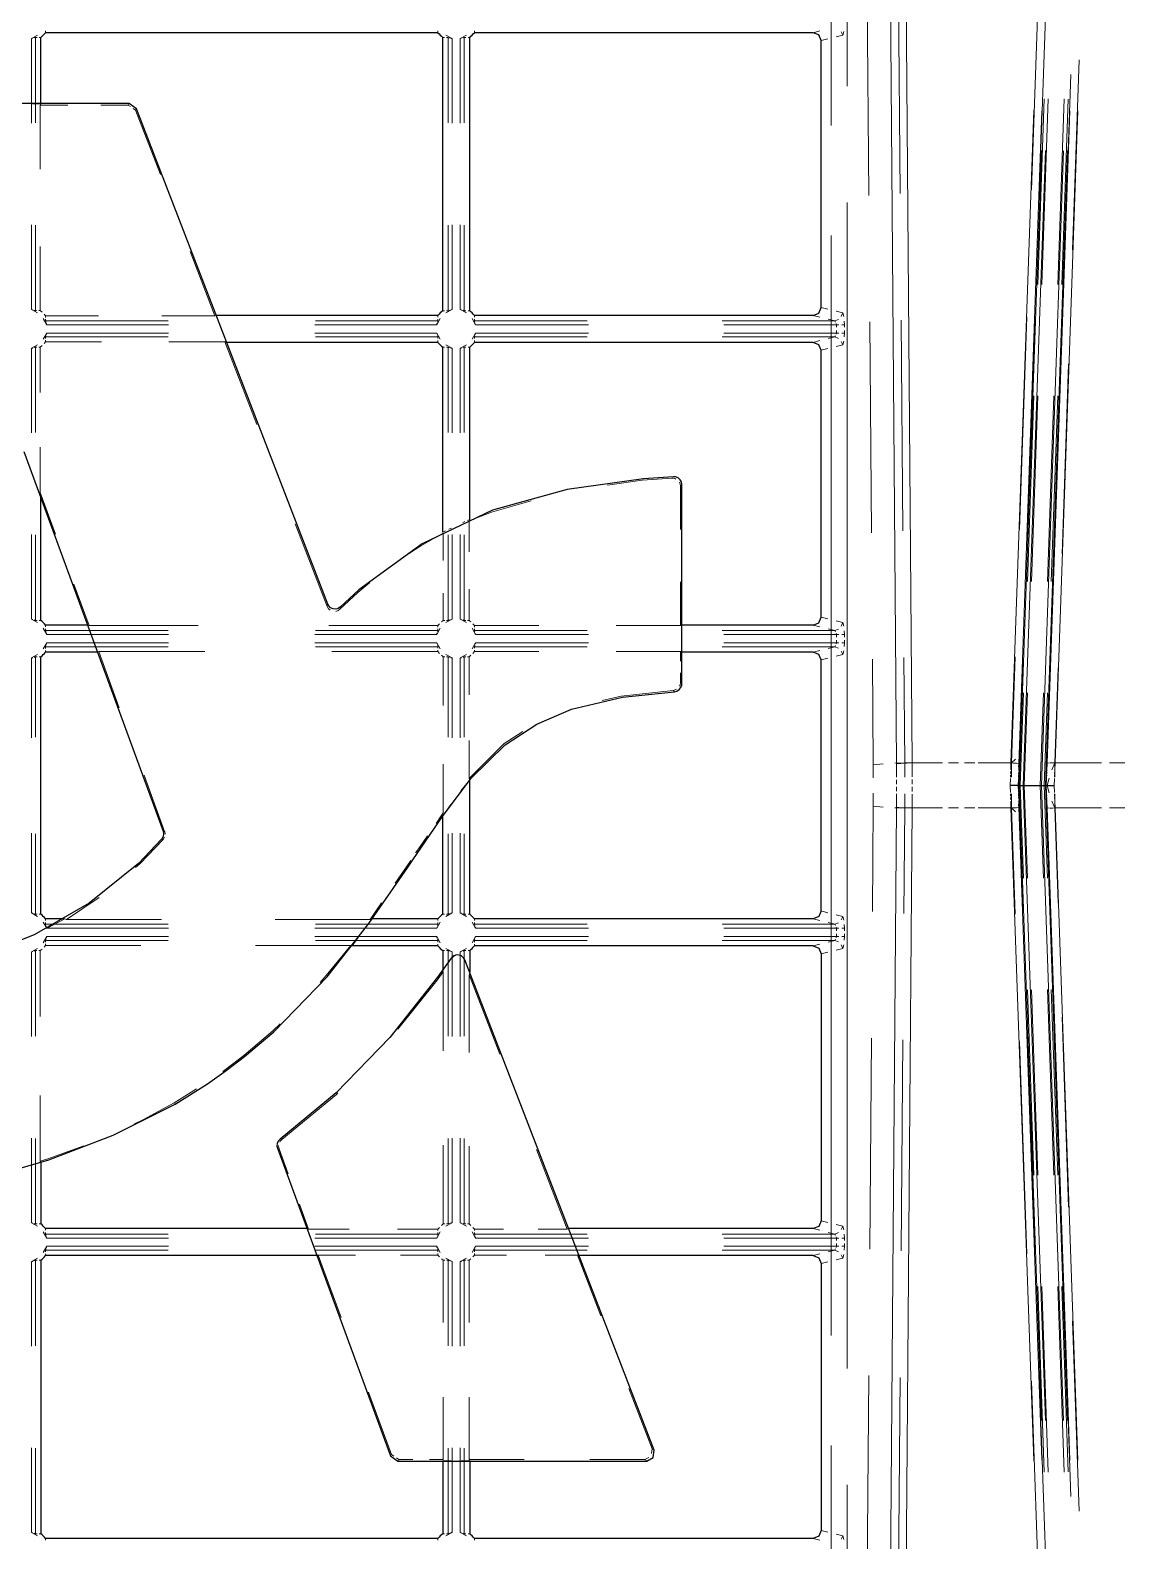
# Model space of a CAD drawing. Header units: millimetres. Extents: x 0 to 1989, y -338 to 950.
# Drawn here: x 849.9 to 987.7, y 416 to 606.2 of the extents above; entities that cross this region are included whole.
import ezdxf

# ---------------------------------------------------------------- set-up
doc = ezdxf.new("R2010")
doc.units = ezdxf.units.MM
doc.layers.add('DETAIL', color=8, linetype='Continuous')
doc.layers.add('FINE', color=9, linetype='Continuous')

msp = doc.modelspace()

# ---------------------------------------------------------------- linework, layer by layer
at = {"layer": 'DETAIL', "lineweight": 25}
for p, q in [((851.26, 596.95), (851.26, 605.29)), ((901.27, 605.88), (851.85, 605.88)), ((901.86, 570.87), (901.86, 605.29)), ((905.26, 570.87), (905.26, 605.29)), ((948.49, 605.88), (905.85, 605.88)), ((949.5, 571.28), (949.5, 604.89)), ((862.38, 596.95), (833.51, 596.95)), ((863.31, 596.31), (862.38, 596.95)), ((887.38, 533.93), (863.31, 596.31)), ((901.27, 570.28), (873.36, 570.28)), ((948.49, 570.28), (905.85, 570.28)), ((901.27, 566.88), (874.67, 566.88)), ((948.49, 566.88), (905.85, 566.88)), ((901.86, 542.98), (901.86, 566.29)), ((905.26, 544.59), (905.26, 566.29)), ((849.11, 553.14), (866.65, 505.34)), ((931.97, 523.88), (931.97, 548.97)), ((851.26, 531.87), (851.26, 547.3)), ((857.14, 531.28), (851.85, 531.28)), ((948.49, 531.28), (931.97, 531.28)), ((858.38, 527.88), (851.85, 527.88)), ((948.49, 527.88), (931.97, 527.88)), ((949.5, 495.28), (949.5, 526.89)), ((905.26, 494.87), (905.26, 511.69)), ((974.44, 511.08), (974.32, 511.08)), ((974.44, 511.08), (974.94, 511.08)), ((974.94, 511.08), (977.24, 511.08)), ((977.24, 511.08), (977.74, 511.08)), ((977.74, 511.08), (977.86, 511.08)), ((901.86, 494.87), (901.86, 507.27)), ((854.15, 494.28), (851.85, 494.28)), ((901.27, 494.28), (892.97, 494.28)), ((901.27, 490.88), (890.45, 490.88)), ((948.49, 490.88), (905.85, 490.88)), ((901.86, 490.29), (901.86, 487.79)), ((905.26, 490.29), (905.26, 487.58)), ((949.5, 489.89), (949.5, 456.28)), ((881.05, 465.4), (895.3, 426.67)), ((851.26, 463.64), (851.26, 455.87)), ((884.78, 455.28), (851.85, 455.28)), ((851.26, 451.29), (851.26, 416.87)), ((886.02, 451.88), (851.85, 451.88)), ((948.49, 451.88), (919.03, 451.88)), ((949.5, 450.89), (949.5, 417.28)), ((895.3, 426.67), (896.23, 426.02)), ((896.23, 426.02), (927.55, 426.02)), ((901.86, 426.02), (901.86, 416.87)), ((905.26, 426.02), (905.26, 416.87)), ((901.27, 416.28), (851.85, 416.28)), ((948.49, 416.28), (905.85, 416.28))]:
    msp.add_line(p, q, dxfattribs=at)
for points in [[(851.26, 605.29, 0.073581), (851.85, 605.88)], [(901.27, 605.88, 0.073246), (901.86, 605.29)], [(905.26, 605.29, 0.073581), (905.85, 605.88)], [(901.86, 570.87, 0.073627), (901.27, 570.28)], [(905.85, 570.28, 0.073742), (905.26, 570.87)], [(901.27, 566.88, 0.073316), (901.86, 566.29)], [(905.26, 566.29, 0.073316), (905.85, 566.88)], [(851.85, 531.28, 0.073316), (851.26, 531.87)], [(851.26, 494.87), (851.26, 527.29, 0.073316), (851.85, 527.88)], [(851.85, 494.28, 0.073385), (851.26, 494.87)], [(901.86, 494.87, 0.073361), (901.27, 494.28)], [(905.85, 494.28, 0.073696), (905.26, 494.87)], [(901.27, 490.88, 0.073385), (901.86, 490.29)], [(905.26, 490.29, 0.073673), (905.85, 490.88)], [(851.85, 455.28, 0.073316), (851.26, 455.87)], [(851.26, 451.29, 0.073558), (851.85, 451.88)], [(851.85, 416.28, 0.073316), (851.26, 416.87)], [(901.86, 416.87, 0.073393), (901.27, 416.28)], [(905.85, 416.28, 0.073627), (905.26, 416.87)]]:
    msp.add_lwpolyline(points, format="xyb", dxfattribs=at)
for points in [[(949.5, 604.89), (949.21, 605.59), (948.49, 605.88)], [(948.49, 570.28), (949.21, 570.57), (949.5, 571.28)], [(949.5, 532.28), (949.5, 565.89), (949.21, 566.59), (948.49, 566.88)], [(930.92, 549.97), (927.16, 549.71), (917.52, 548.36), (908.15, 545.77), (899.27, 541.51), (891.3, 535.7), (889, 533.57)], [(931.97, 548.97), (931.92, 549.3), (931.75, 549.59), (931.5, 549.82), (931.19, 549.94), (930.92, 549.97)], [(889, 533.57), (888.72, 533.38), (888.39, 533.3), (888.06, 533.32), (887.75, 533.46), (887.51, 533.69), (887.38, 533.93)], [(948.49, 531.28), (949.21, 531.57), (949.5, 532.28)], [(949.5, 526.89), (949.21, 527.59), (948.49, 527.88)], [(931.04, 522.89), (931.36, 522.97), (931.65, 523.15), (931.85, 523.41), (931.96, 523.73), (931.97, 523.88)], [(899.19, 503.32), (901.91, 507.3), (905.5, 512.05), (909.71, 516.22), (913.7, 518.82), (918.08, 520.68), (924.48, 522.19), (931.04, 522.89)], [(974.32, 511.08), (974.25, 511.08), (974.09, 511.08), (973.83, 511.08), (973.52, 511.08), (973.34, 511.08), (973.31, 511.08)], [(977.86, 511.08), (977.92, 511.08), (978.09, 511.08), (978.35, 511.08), (978.66, 511.08), (978.84, 511.08), (978.86, 511.08)], [(866.47, 504.33), (863.55, 501.27), (857.36, 496.25), (850.44, 492.28), (842.98, 489.34), (835.22, 487.24), (827.31, 485.81), (823.84, 485.35)], [(866.65, 505.34), (866.72, 505.01), (866.66, 504.68), (866.51, 504.38), (866.47, 504.33)], [(897.45, 500.73), (898.12, 501.74), (898.65, 502.53), (899.19, 503.32)], [(876.93, 476.94), (880.6, 480.06), (887.32, 487), (892.58, 493.7), (897.45, 500.73)], [(949.5, 495.28), (949.21, 494.57), (948.49, 494.28), (905.85, 494.28)], [(948.49, 490.88), (949.21, 490.59), (949.5, 489.89)], [(902.93, 489.32), (901.21, 486.93), (895.21, 479.37), (888.43, 472.37), (881.39, 466.55)], [(928.48, 427.37), (904.67, 489.11), (904.5, 489.4), (904.24, 489.62), (903.92, 489.73), (903.59, 489.74), (903.28, 489.64), (903.01, 489.43), (902.93, 489.32)], [(868.16, 470.97), (872.25, 473.52), (874.62, 475.18), (876.93, 476.94)], [(812.51, 457.3), (816.66, 457.54), (826.28, 458.42), (835.83, 459.83), (844.12, 461.6), (852.26, 463.94), (860.39, 467.05), (868.16, 470.97)], [(881.39, 466.55), (881.16, 466.31), (881.02, 466), (880.99, 465.67), (881.05, 465.4)], [(949.5, 456.28), (949.21, 455.57), (948.49, 455.28), (917.72, 455.28)], [(948.49, 451.88), (949.21, 451.59), (949.5, 450.89)], [(927.55, 426.02), (928.37, 426.45), (928.48, 427.37)], [(949.5, 417.28), (949.21, 416.57), (948.49, 416.28)]]:
    msp.add_lwpolyline(points, dxfattribs=at)
at = {"layer": 'FINE', "lineweight": 9}
for p, q in [((952.77, 599.16), (952.77, 623.62)), ((950.79, 617.26), (950.79, 594.17)), ((958.16, 617.99), (959, 513.8)), ((960.98, 513.92), (960.14, 618.1)), ((975.98, 586.08), (976.92, 612.81)), ((955.5, 585.39), (955.29, 611.94)), ((959.25, 612.17), (959.47, 585.61)), ((977.9, 612.18), (976.96, 585.34)), ((850.86, 605.56), (850.08, 605.14)), ((850.08, 605.14), (850.24, 605.17)), ((850.08, 594.48), (850.08, 605.14)), ((850.58, 605.29), (850.58, 594.53)), ((850.79, 605.29), (850.58, 605.29)), ((851.26, 605.29), (851.05, 605.29)), ((851.85, 605.88), (851.85, 606.1)), ((901.27, 606.1), (901.27, 605.88)), ((901.86, 605.29), (902.07, 605.29)), ((903.04, 605.14), (902.26, 605.56)), ((902.33, 605.29), (902.54, 605.29)), ((902.54, 594.53), (902.54, 605.29)), ((903.04, 605.14), (903.04, 594.48)), ((904.86, 605.56), (904.08, 605.14)), ((904.08, 605.14), (904.24, 605.17)), ((904.08, 594.48), (904.08, 605.14)), ((904.58, 605.29), (904.58, 594.53)), ((904.79, 605.29), (904.58, 605.29)), ((905.26, 605.29), (905.05, 605.29)), ((905.85, 605.88), (905.85, 606.1)), ((948.49, 605.88), (949.35, 606.1)), ((950.35, 605.1), (949.5, 604.89)), ((952.23, 605.57), (951.38, 605.35)), ((952.05, 606), (952.23, 605.57)), ((952.37, 606.02), (952.23, 605.57)), ((982.01, 602.48), (981.17, 578.54)), ((980.09, 576.41), (980.94, 600.61)), ((976.78, 574.18), (977.6, 597.55)), ((978.1, 597.56), (977.28, 574.19)), ((979.3, 574.17), (980.12, 597.53)), ((980.62, 597.52), (979.8, 574.16)), ((854.66, 596.77), (851.2, 596.77)), ((851.26, 596.93), (851.24, 596.88)), ((851.26, 596.94), (851.26, 596.95)), ((862.26, 596.77), (858.81, 596.77)), ((862.3, 596.83), (862.26, 596.77)), ((862.26, 596.77), (862.55, 596.57)), ((862.38, 596.95), (862.35, 596.89)), ((862.9, 596.34), (863.19, 596.14)), ((863.19, 596.14), (863.23, 596.19)), ((866.32, 588.04), (863.19, 596.14)), ((863.28, 596.26), (863.31, 596.31)), ((976.29, 596.11), (973.41, 513.92)), ((974.41, 513.83), (977.29, 596.02)), ((980.82, 596.03), (977.96, 513.9)), ((978.96, 513.92), (981.82, 596.05)), ((977.24, 591.06), (974.44, 511.08)), ((974.94, 511.08), (977.74, 591.05)), ((980.02, 591.02), (977.24, 511.08)), ((977.74, 511.08), (980.52, 591.03)), ((952.77, 437.68), (952.77, 584.48)), ((850.08, 571.03), (850.08, 581.69)), ((850.58, 581.63), (850.58, 570.87)), ((902.54, 570.87), (902.54, 581.63)), ((903.04, 581.69), (903.04, 571.03)), ((904.08, 571.03), (904.08, 581.69)), ((904.58, 581.63), (904.58, 570.87)), ((950.79, 580.33), (950.79, 441.84)), ((851.2, 578.97), (851.2, 570.88)), ((873.19, 570.22), (870.07, 578.32)), ((850.08, 571.03), (850.86, 570.6)), ((850.58, 570.87), (850.77, 570.88)), ((851, 570.88), (851.2, 570.88)), ((851.42, 570.69), (851.2, 570.88)), ((902.07, 570.87), (901.86, 570.87)), ((902.26, 570.6), (903.04, 571.03)), ((902.54, 570.87), (902.33, 570.87)), ((903.04, 571.03), (902.88, 570.99)), ((904.08, 571.03), (904.86, 570.6)), ((904.58, 570.87), (904.79, 570.87)), ((905.05, 570.87), (905.26, 570.87)), ((949.5, 571.28), (950.35, 571.06)), ((951.38, 570.81), (952.23, 570.6)), ((851.58, 569.88), (852.01, 569.1)), ((851.85, 570.22), (851.67, 570.44)), ((851.85, 570.22), (858.52, 570.22)), ((851.85, 570.22), (851.85, 570.03)), ((851.85, 569.79), (851.85, 569.6)), ((851.85, 569.6), (867.3, 569.6)), ((852.01, 569.1), (851.97, 569.26)), ((867.35, 569.1), (852.01, 569.1)), ((866.52, 570.22), (873.19, 570.22)), ((873.19, 570.22), (873.23, 570.24)), ((873.29, 570.26), (873.33, 570.28)), ((873.36, 570.28), (873.35, 570.28)), ((901.11, 569.1), (885.77, 569.1)), ((901.11, 569.1), (901.54, 569.88)), ((901.27, 570.07), (901.27, 570.28)), ((905.58, 569.88), (906.01, 569.1)), ((905.85, 570.28), (905.85, 570.07)), ((905.85, 569.81), (905.85, 569.6)), ((905.85, 569.6), (920.04, 569.6)), ((906.01, 569.1), (905.97, 569.26)), ((920.2, 569.1), (906.01, 569.1)), ((937.06, 569.6), (951.24, 569.6)), ((951.44, 569.1), (937.24, 569.1)), ((949.35, 570.07), (948.49, 570.28)), ((951.24, 569.6), (950.38, 569.81)), ((951.24, 569.6), (951.68, 569.78)), ((951.3, 569.44), (951.24, 569.6)), ((951.44, 569.1), (951.38, 569.26)), ((951.44, 569.1), (951.75, 569.1)), ((951.44, 568.78), (951.44, 569.1)), ((952.05, 570.16), (952.23, 570.6)), ((952.12, 569.1), (952.43, 569.1)), ((952.23, 570.6), (952.37, 570.14)), ((952.4, 569.57), (952.43, 569.1)), ((952.43, 569.1), (952.43, 568.78)), ((955.84, 542.9), (955.63, 569.45)), ((959.59, 569.68), (959.8, 543.13)), ((974.49, 543.32), (975.42, 570.04)), ((976.39, 569.24), (975.45, 542.4)), ((852.01, 568.06), (851.58, 567.28)), ((851.67, 566.72), (851.85, 566.94)), ((867.3, 567.56), (851.85, 567.56)), ((851.85, 567.37), (851.85, 567.56)), ((851.85, 566.94), (851.85, 567.14)), ((851.85, 566.94), (858.92, 566.94)), ((852.01, 568.06), (867.35, 568.06)), ((867.39, 566.94), (874.45, 566.94)), ((874.23, 567.94), (874.64, 566.88)), ((878.47, 556.53), (874.45, 566.94)), ((874.45, 566.94), (874.51, 566.93)), ((874.58, 566.9), (874.64, 566.88)), ((874.65, 566.88), (874.64, 566.88)), ((874.67, 566.88), (874.66, 566.88)), ((885.77, 568.06), (901.11, 568.06)), ((901.27, 567.56), (885.83, 567.56)), ((901.11, 568.06), (901.15, 567.91)), ((901.54, 567.28), (901.11, 568.06)), ((901.27, 567.56), (901.27, 567.35)), ((901.27, 567.1), (901.27, 566.88)), ((906.01, 568.06), (905.58, 567.28)), ((905.85, 567.35), (905.85, 567.56)), ((920.04, 567.56), (905.85, 567.56)), ((905.85, 566.88), (905.85, 567.1)), ((906.01, 568.06), (920.2, 568.06)), ((937.24, 568.06), (951.44, 568.06)), ((948.49, 566.88), (949.35, 567.1)), ((951.24, 567.56), (951.3, 567.72)), ((951.24, 567.56), (951.68, 567.38)), ((951.38, 567.91), (951.44, 568.06)), ((951.44, 568.06), (951.44, 568.39)), ((951.44, 568.06), (951.75, 568.06)), ((952.05, 567), (952.23, 566.57)), ((952.12, 568.06), (952.43, 568.06)), ((952.37, 567.02), (952.23, 566.57)), ((850.86, 566.56), (850.08, 566.14)), ((850.08, 566.14), (850.24, 566.17)), ((850.08, 555.48), (850.08, 566.14)), ((850.58, 566.29), (850.58, 555.53)), ((850.77, 566.29), (850.58, 566.29)), ((851.2, 566.29), (851, 566.29)), ((851.2, 566.29), (851.42, 566.48)), ((851.2, 566.29), (851.2, 560.56)), ((901.86, 566.29), (902.07, 566.29)), ((903.04, 566.14), (902.26, 566.56)), ((902.33, 566.29), (902.54, 566.29)), ((902.54, 555.53), (902.54, 566.29)), ((903.04, 566.14), (903.04, 555.48)), ((904.86, 566.56), (904.08, 566.14)), ((904.08, 566.14), (904.24, 566.17)), ((904.08, 555.48), (904.08, 566.14)), ((904.58, 566.29), (904.58, 555.53)), ((904.79, 566.29), (904.58, 566.29)), ((905.26, 566.29), (905.05, 566.29)), ((950.35, 566.1), (949.5, 565.89)), ((952.23, 566.57), (951.38, 566.35)), ((980.67, 564.18), (979.84, 540.25)), ((978.75, 537.7), (979.59, 561.89)), ((975.48, 536.79), (976.29, 560.16)), ((976.79, 560.16), (975.98, 536.79)), ((977.99, 536.78), (978.81, 560.15)), ((979.31, 560.14), (978.49, 536.78)), ((930.92, 549.97), (930.87, 549.91)), ((851.2, 547.97), (853.12, 542.74)), ((931.8, 543.3), (931.8, 548.79)), ((931.92, 548.91), (931.97, 548.97)), ((851.24, 547.55), (851.26, 547.36)), ((851.26, 547.3), (851.26, 547.32)), ((887.31, 533.62), (883.29, 544.04)), ((904.39, 544.18), (904.66, 544.31)), ((904.99, 544.46), (905.26, 544.59)), ((905.22, 544.46), (905.2, 544.4)), ((905.2, 544.4), (905.2, 540.49)), ((905.26, 544.59), (905.24, 544.53)), ((850.08, 532.03), (850.08, 542.69)), ((850.58, 542.63), (850.58, 531.87)), ((901.86, 542.98), (902.21, 543.14)), ((901.92, 542.84), (901.92, 539.42)), ((902.54, 531.87), (902.54, 542.63)), ((902.62, 543.34), (902.97, 543.5)), ((903.04, 542.69), (903.04, 532.03)), ((904.08, 532.03), (904.08, 542.69)), ((855.42, 536.45), (857.34, 531.22)), ((931.8, 531.22), (931.8, 536.71)), ((901.92, 535.3), (901.92, 531.88)), ((905.2, 535.79), (905.2, 531.88)), ((888.93, 533.27), (888.95, 533.36)), ((850.08, 532.03), (850.86, 531.6)), ((850.58, 531.87), (850.79, 531.87)), ((851.05, 531.87), (851.26, 531.87)), ((851.58, 530.88), (852.01, 530.1)), ((851.85, 531.28), (851.85, 531.07)), ((851.85, 530.81), (851.85, 530.6)), ((857.14, 531.28), (857.14, 531.28)), ((857.16, 531.28), (857.15, 531.28)), ((857.16, 531.28), (857.22, 531.26)), ((857.55, 530.22), (857.16, 531.28)), ((857.29, 531.24), (857.34, 531.22)), ((857.34, 531.22), (871.07, 531.22)), ((887.54, 531.22), (901.27, 531.22)), ((901.11, 530.1), (901.54, 530.88)), ((901.45, 531.44), (901.27, 531.22)), ((901.27, 531.03), (901.27, 531.22)), ((901.27, 530.6), (901.27, 530.79)), ((901.92, 531.88), (901.7, 531.69)), ((902.12, 531.88), (901.92, 531.88)), ((902.26, 531.6), (903.04, 532.03)), ((902.54, 531.87), (902.35, 531.88)), ((903.04, 532.03), (902.88, 531.99)), ((904.08, 532.03), (904.86, 531.6)), ((905, 531.88), (905.2, 531.88)), ((905.42, 531.69), (905.2, 531.88)), ((905.58, 530.88), (906.01, 530.1)), ((905.85, 531.22), (905.67, 531.44)), ((905.85, 531.22), (913.96, 531.22)), ((905.85, 531.22), (905.85, 531.03)), ((905.85, 530.79), (905.85, 530.6)), ((931.9, 531.26), (931.95, 531.28)), ((931.96, 531.28), (931.95, 531.28)), ((931.95, 531.28), (931.95, 530.22)), ((931.97, 531.28), (931.96, 531.28)), ((949.35, 531.07), (948.49, 531.28)), ((949.5, 532.28), (950.35, 532.06)), ((951.24, 530.6), (951.68, 530.78)), ((951.38, 531.81), (952.23, 531.6)), ((952.05, 531.16), (952.23, 531.6)), ((952.23, 531.6), (952.37, 531.14)), ((852.01, 529.06), (851.58, 528.28)), ((851.85, 530.6), (867.3, 530.6)), ((852.01, 530.1), (851.97, 530.26)), ((867.35, 530.1), (852.01, 530.1)), ((852.01, 529.06), (867.35, 529.06)), ((858.41, 527.88), (858.02, 528.94)), ((901.11, 530.1), (885.77, 530.1)), ((885.77, 529.06), (901.11, 529.06)), ((885.83, 530.6), (901.27, 530.6)), ((901.11, 529.06), (901.15, 528.91)), ((901.54, 528.28), (901.11, 529.06)), ((906.01, 529.06), (905.58, 528.28)), ((905.85, 530.6), (920.04, 530.6)), ((906.01, 530.1), (905.97, 530.26)), ((920.2, 530.1), (906.01, 530.1)), ((906.01, 529.06), (920.2, 529.06)), ((931.95, 528.94), (931.95, 527.88)), ((951.44, 530.1), (937.24, 530.1)), ((937.24, 529.06), (951.44, 529.06)), ((951.3, 530.44), (951.24, 530.6)), ((951.44, 530.1), (951.38, 530.25)), ((951.38, 528.91), (951.44, 529.06)), ((951.44, 530.1), (951.75, 530.1)), ((951.44, 529.78), (951.44, 530.1)), ((951.44, 529.06), (951.44, 529.39)), ((951.44, 529.06), (951.75, 529.06)), ((952.12, 530.1), (952.43, 530.1)), ((952.12, 529.06), (952.43, 529.06)), ((952.4, 530.57), (952.43, 530.1)), ((952.43, 529.06), (952.4, 528.59)), ((952.43, 530.1), (952.43, 529.78)), ((952.43, 529.39), (952.43, 529.06)), ((850.86, 527.56), (850.08, 527.14)), ((850.08, 527.14), (850.24, 527.17)), ((850.08, 517.1), (850.08, 527.14)), ((850.58, 527.29), (850.58, 517.16)), ((850.79, 527.29), (850.58, 527.29)), ((851.26, 527.29), (851.05, 527.29)), ((867.3, 528.56), (851.85, 528.56)), ((851.85, 528.35), (851.85, 528.56)), ((851.85, 527.88), (851.85, 528.1)), ((858.39, 527.88), (858.38, 527.88)), ((858.41, 527.88), (858.4, 527.88)), ((858.41, 527.88), (858.45, 527.9)), ((858.5, 527.93), (858.55, 527.94)), ((858.55, 527.94), (861.14, 520.87)), ((858.55, 527.94), (871.9, 527.94)), ((901.27, 528.56), (885.83, 528.56)), ((887.92, 527.94), (901.27, 527.94)), ((901.27, 528.56), (901.27, 528.37)), ((901.27, 528.14), (901.27, 527.94)), ((901.27, 527.94), (901.45, 527.72)), ((901.7, 527.48), (901.92, 527.29)), ((901.92, 527.29), (901.92, 521.14)), ((901.92, 527.29), (902.12, 527.29)), ((903.04, 527.14), (902.26, 527.56)), ((902.35, 527.29), (902.54, 527.29)), ((902.54, 517.16), (902.54, 527.29)), ((903.04, 527.14), (903.04, 517.1)), ((904.86, 527.56), (904.08, 527.14)), ((904.08, 527.14), (904.24, 527.17)), ((904.08, 517.1), (904.08, 527.14)), ((904.58, 527.29), (904.58, 517.16)), ((904.77, 527.29), (904.58, 527.29)), ((905.2, 527.29), (905, 527.29)), ((905.2, 527.29), (905.42, 527.48)), ((905.2, 527.29), (905.2, 522.5)), ((905.67, 527.72), (905.85, 527.94)), ((920.04, 528.56), (905.85, 528.56)), ((905.85, 528.37), (905.85, 528.56)), ((905.85, 527.94), (905.85, 528.14)), ((905.85, 527.94), (913.96, 527.94)), ((923.69, 527.94), (931.8, 527.94)), ((931.8, 526.73), (931.8, 527.94)), ((931.8, 527.94), (931.84, 527.93)), ((931.9, 527.9), (931.95, 527.88)), ((931.96, 527.88), (931.95, 527.88)), ((931.97, 527.88), (931.96, 527.88)), ((951.24, 528.56), (937.06, 528.56)), ((948.49, 527.88), (949.35, 528.1)), ((950.35, 527.1), (949.5, 526.89)), ((950.38, 528.35), (951.24, 528.56)), ((951.24, 528.56), (951.3, 528.72)), ((951.24, 528.56), (951.68, 528.38)), ((952.23, 527.57), (951.38, 527.35)), ((952.05, 528), (952.23, 527.57)), ((952.37, 528.02), (952.23, 527.57)), ((956.08, 513.69), (955.97, 526.97)), ((959.93, 527.19), (960.04, 513.92)), ((973.46, 513.92), (973.93, 527.28)), ((931.8, 524.05), (931.8, 525.27)), ((974.89, 526.3), (974.42, 512.88)), ((979.34, 525.88), (978.92, 513.92)), ((931.97, 523.88), (931.92, 523.94)), ((977.82, 511.08), (978.24, 523.18)), ((930.86, 523.05), (930.92, 523)), ((930.98, 522.94), (931.04, 522.89)), ((974.58, 511.08), (974.99, 522.77)), ((975.49, 522.77), (975.08, 511.08)), ((977.1, 511.08), (977.51, 522.76)), ((978.01, 522.76), (977.6, 511.08)), ((905.2, 516.75), (905.2, 511.96)), ((957.31, 513.83), (956.08, 513.69)), ((956.08, 513.69), (956.08, 512.06)), ((960.04, 513.92), (958.8, 513.88)), ((959, 513.8), (959.6, 513.87)), ((959, 512.14), (959, 513.8)), ((959.72, 513.88), (959.92, 513.89)), ((960.04, 512.14), (960.04, 513.92)), ((964.23, 513.92), (960.04, 513.92)), ((960.04, 513.89), (960.25, 513.9)), ((960.37, 513.9), (960.98, 513.92)), ((960.98, 513.92), (960.98, 512.18)), ((960.98, 513.92), (964.78, 513.92)), ((965.54, 513.92), (966.81, 513.92)), ((967.57, 513.92), (968.84, 513.92)), ((973.46, 513.92), (969.26, 513.92)), ((969.6, 513.92), (973.41, 513.92)), ((973.38, 513.05), (973.41, 513.92)), ((973.41, 513.92), (973.72, 513.9)), ((973.46, 513.92), (973.46, 512.14)), ((973.78, 513.89), (973.88, 513.89)), ((973.94, 513.89), (974.05, 513.88)), ((974.42, 512.88), (974.36, 513.62)), ((974.41, 513.83), (974.38, 512.99)), ((977.93, 513.03), (977.96, 513.9)), ((978.33, 513.92), (978.43, 513.92)), ((978.49, 513.92), (978.59, 513.92)), ((978.92, 513.92), (978.54, 513.06)), ((978.65, 513.92), (978.96, 513.92)), ((978.92, 513.92), (978.92, 512.14)), ((984.79, 513.92), (978.92, 513.92)), ((978.96, 513.92), (978.93, 513.05)), ((978.96, 513.92), (984.68, 513.92)), ((985.83, 513.92), (987.74, 513.92)), ((864.26, 512.38), (866.85, 505.3)), ((905.2, 511.96), (905.22, 511.91)), ((905.24, 511.85), (905.26, 511.8)), ((905.26, 511.69), (905.26, 511.72)), ((959, 511.25), (959, 511.8)), ((960.98, 511.83), (960.98, 511.26)), ((973.31, 511.08), (973.34, 511.95)), ((973.35, 512.12), (973.36, 512.41)), ((973.37, 512.59), (973.38, 512.88)), ((974.34, 511.92), (974.32, 511.08)), ((974.36, 512.37), (974.35, 512.09)), ((974.38, 512.82), (974.37, 512.54)), ((974.41, 512.66), (974.4, 511.67)), ((977.86, 511.08), (977.89, 511.94)), ((977.9, 512.12), (977.91, 512.4)), ((977.91, 512.57), (977.92, 512.86)), ((978.2, 511.99), (977.97, 511.08)), ((978.91, 512.41), (978.9, 512.12)), ((978.92, 512.88), (978.91, 512.59)), ((956.08, 510.1), (956.08, 508.47)), ((959, 510.36), (959, 510.92)), ((959, 508.36), (959, 510.03)), ((960.04, 508.25), (960.04, 510.02)), ((960.98, 510.91), (960.98, 510.33)), ((960.98, 509.98), (960.98, 508.25)), ((973.34, 510.21), (973.31, 511.08)), ((973.36, 509.75), (973.35, 510.04)), ((973.46, 510.02), (973.46, 508.25)), ((974.32, 511.08), (974.34, 510.24)), ((974.35, 510.07), (974.36, 509.79)), ((974.36, 511.08), (974.38, 511.64)), ((974.38, 510.52), (974.36, 511.08)), ((974.4, 510.47), (974.41, 509.47)), ((977.24, 431.1), (974.44, 511.08)), ((974.58, 511.08), (974.99, 499.4)), ((974.94, 511.08), (977.74, 431.11)), ((975.49, 499.4), (975.08, 511.08)), ((977.1, 511.08), (977.51, 499.4)), ((980.02, 431.14), (977.24, 511.08)), ((978.01, 499.4), (977.6, 511.08)), ((977.74, 511.08), (980.52, 431.13)), ((977.82, 511.08), (978.24, 498.98)), ((977.89, 510.22), (977.86, 511.08)), ((977.91, 509.76), (977.9, 510.05)), ((977.97, 511.08), (978.2, 510.17)), ((978.9, 510.04), (978.91, 509.75)), ((978.92, 510.02), (978.92, 508.25)), ((902.9, 508.7), (901.86, 507.27)), ((956.08, 508.47), (955.97, 495.2)), ((956.08, 508.47), (957.31, 508.34)), ((958.16, 404.17), (959, 508.36)), ((958.8, 508.28), (960.04, 508.25)), ((959.6, 508.29), (959, 508.36)), ((959.92, 508.28), (959.72, 508.28)), ((959.93, 494.97), (960.04, 508.25)), ((960.25, 508.27), (960.04, 508.27)), ((960.04, 508.25), (964.23, 508.25)), ((960.98, 508.25), (960.14, 404.06)), ((960.98, 508.25), (960.37, 508.26)), ((964.78, 508.25), (960.98, 508.25)), ((966.81, 508.25), (965.54, 508.25)), ((968.84, 508.25), (967.57, 508.25)), ((969.26, 508.25), (973.46, 508.25)), ((973.41, 508.25), (969.6, 508.25)), ((973.38, 509.29), (973.37, 509.58)), ((973.41, 508.25), (973.38, 509.12)), ((973.72, 508.26), (973.41, 508.25)), ((976.29, 426.05), (973.41, 508.25)), ((973.46, 508.25), (973.93, 494.88)), ((973.88, 508.27), (973.78, 508.27)), ((974.05, 508.28), (973.94, 508.28)), ((974.36, 508.54), (974.42, 509.28)), ((974.37, 509.63), (974.38, 509.35)), ((974.38, 509.18), (974.41, 508.34)), ((974.41, 508.34), (977.29, 426.14)), ((974.89, 495.87), (974.42, 509.28)), ((977.92, 509.3), (977.91, 509.59)), ((977.96, 508.27), (977.93, 509.13)), ((980.82, 426.13), (977.96, 508.27)), ((978.43, 508.24), (978.33, 508.24)), ((978.59, 508.24), (978.49, 508.24)), ((978.54, 509.11), (978.92, 508.25)), ((978.96, 508.25), (978.65, 508.24)), ((978.91, 509.58), (978.92, 509.29)), ((978.93, 509.12), (978.96, 508.25)), ((984.68, 508.25), (978.96, 508.25)), ((978.96, 508.25), (981.82, 426.11)), ((987.74, 508.25), (985.83, 508.25)), ((901.88, 507.38), (901.86, 507.27)), ((850.08, 495.03), (850.08, 505.06)), ((850.58, 505), (850.58, 494.87)), ((866.47, 504.33), (866.53, 504.32)), ((866.67, 504.3), (866.84, 504.58)), ((899.04, 503.42), (899.94, 504.74)), ((902.54, 494.87), (902.54, 505)), ((903.04, 505.06), (903.04, 495.03)), ((904.08, 495.03), (904.08, 505.06)), ((904.58, 505), (904.58, 494.87)), ((899.04, 503.42), (899.09, 503.39)), ((899.14, 503.35), (899.19, 503.32)), ((895.88, 498.77), (897.3, 500.83)), ((897.3, 500.83), (897.84, 501.64)), ((897.4, 500.77), (897.45, 500.73)), ((858.62, 496.97), (854.5, 494.22)), ((850.08, 495.03), (850.24, 494.99)), ((850.86, 494.6), (850.08, 495.03)), ((850.79, 494.87), (850.58, 494.87)), ((851.26, 494.87), (851.05, 494.87)), ((892.74, 494.22), (894.17, 496.29)), ((901.86, 494.87), (902.07, 494.87)), ((903.04, 495.03), (902.26, 494.6)), ((902.33, 494.87), (902.54, 494.87)), ((904.08, 495.03), (904.24, 494.99)), ((904.86, 494.6), (904.08, 495.03)), ((904.79, 494.87), (904.58, 494.87)), ((905.26, 494.87), (905.05, 494.87)), ((950.35, 495.06), (949.5, 495.28)), ((952.23, 494.6), (951.38, 494.81)), ((952.05, 494.16), (952.23, 494.6)), ((952.37, 494.14), (952.23, 494.6)), ((852.01, 493.1), (851.58, 493.88)), ((851.85, 494.28), (851.85, 494.07)), ((851.85, 493.81), (851.85, 493.6)), ((867.3, 493.6), (851.85, 493.6)), ((852.01, 493.1), (867.35, 493.1)), ((852.14, 493.14), (854.3, 494.28)), ((854.2, 494.28), (854.15, 494.28)), ((854.3, 494.28), (854.25, 494.28)), ((854.36, 494.26), (854.3, 494.28)), ((854.5, 494.22), (854.44, 494.24)), ((866.45, 494.22), (854.5, 494.22)), ((892.74, 494.22), (880.79, 494.22)), ((885.77, 493.1), (901.11, 493.1)), ((901.27, 493.6), (885.83, 493.6)), ((892.97, 494.28), (892.18, 493.22)), ((892.81, 494.24), (892.74, 494.22)), ((892.97, 494.28), (892.9, 494.26)), ((901.54, 493.88), (901.11, 493.1)), ((901.11, 493.1), (901.15, 493.26)), ((901.27, 494.07), (901.27, 494.28)), ((901.27, 493.6), (901.27, 493.81)), ((906.01, 493.1), (905.58, 493.88)), ((905.85, 494.28), (905.85, 494.07)), ((905.85, 493.81), (905.85, 493.6)), ((920.04, 493.6), (905.85, 493.6)), ((906.01, 493.1), (920.2, 493.1)), ((937.24, 493.1), (951.44, 493.1)), ((948.49, 494.28), (949.35, 494.07)), ((951.24, 493.6), (951.68, 493.78)), ((951.24, 493.6), (951.3, 493.44)), ((951.38, 493.26), (951.44, 493.1)), ((951.44, 493.1), (951.75, 493.1)), ((951.44, 493.1), (951.44, 492.78)), ((952.12, 493.1), (952.43, 493.1)), ((952.43, 493.1), (952.4, 493.57)), ((952.43, 492.78), (952.43, 493.1)), ((851.58, 491.28), (852.01, 492.06)), ((851.67, 490.72), (851.85, 490.94)), ((851.85, 491.56), (867.3, 491.56)), ((851.85, 491.37), (851.85, 491.56)), ((851.85, 490.94), (851.85, 491.14)), ((863.87, 490.94), (851.85, 490.94)), ((852.01, 492.06), (851.97, 491.91)), ((867.35, 492.06), (852.01, 492.06)), ((890.3, 490.94), (878.29, 490.94)), ((901.11, 492.06), (885.77, 492.06)), ((885.83, 491.56), (901.27, 491.56)), ((890.35, 490.93), (890.3, 490.94)), ((890.45, 490.88), (890.4, 490.9)), ((891.24, 491.94), (890.45, 490.88)), ((901.11, 492.06), (901.54, 491.28)), ((901.27, 491.56), (901.27, 491.35)), ((901.27, 491.1), (901.27, 490.88)), ((905.58, 491.28), (906.01, 492.06)), ((905.85, 491.56), (920.04, 491.56)), ((905.85, 491.35), (905.85, 491.56)), ((905.85, 490.88), (905.85, 491.1)), ((906.01, 492.06), (905.97, 491.91)), ((920.2, 492.06), (906.01, 492.06)), ((951.44, 492.06), (937.24, 492.06)), ((949.35, 491.1), (948.49, 490.88)), ((951.3, 491.72), (951.24, 491.56)), ((951.24, 491.56), (951.68, 491.38)), ((951.44, 492.06), (951.38, 491.91)), ((951.44, 492.39), (951.44, 492.06)), ((951.44, 492.06), (951.75, 492.06)), ((952.05, 491), (952.23, 490.57)), ((952.12, 492.06), (952.43, 492.06)), ((952.23, 490.57), (952.37, 491.02)), ((952.4, 491.59), (952.43, 492.06)), ((952.43, 492.06), (952.43, 492.39)), ((850.08, 490.14), (850.86, 490.56)), ((850.08, 490.14), (850.08, 479.48)), ((850.58, 479.53), (850.58, 490.29)), ((850.58, 490.29), (850.77, 490.29)), ((851, 490.29), (851.2, 490.29)), ((851.2, 490.29), (851.42, 490.48)), ((851.2, 490.29), (851.2, 482)), ((902.07, 490.29), (901.86, 490.29)), ((902.26, 490.56), (903.04, 490.14)), ((902.54, 490.29), (902.33, 490.29)), ((902.54, 490.29), (902.54, 479.53)), ((902.59, 488.81), (902.92, 489.28)), ((903.04, 490.14), (902.88, 490.17)), ((902.93, 489.32), (902.92, 489.31)), ((902.92, 489.29), (902.92, 489.28)), ((903.04, 479.48), (903.04, 490.14)), ((904.08, 490.14), (904.86, 490.56)), ((904.08, 490.14), (904.08, 479.48)), ((904.58, 479.53), (904.58, 490.29)), ((904.58, 490.29), (904.79, 490.29)), ((904.66, 489.06), (904.67, 489.08)), ((904.66, 489.06), (904.85, 488.58)), ((904.67, 489.09), (904.67, 489.11)), ((905.05, 490.29), (905.26, 490.29)), ((949.5, 489.89), (950.35, 490.1)), ((951.38, 490.35), (952.23, 490.57)), ((901.86, 487.79), (902.19, 488.25)), ((901.86, 487.79), (901.88, 487.73)), ((901.9, 487.67), (901.92, 487.61)), ((901.92, 477.69), (901.92, 487.61)), ((905.07, 488), (905.26, 487.52)), ((905.22, 487.34), (905.2, 487.26)), ((909.06, 477.24), (905.2, 487.26)), ((905.2, 477.45), (905.2, 487.26)), ((905.26, 487.52), (905.24, 487.44)), ((905.26, 487.58), (905.26, 487.56)), ((905.26, 487.54), (905.26, 487.52)), ((975.48, 485.37), (976.29, 462)), ((976.79, 462), (975.98, 485.37)), ((977.99, 485.38), (978.81, 462.01)), ((979.31, 462.02), (978.49, 485.38)), ((978.75, 484.47), (979.59, 460.27)), ((980.67, 457.98), (979.84, 481.92)), ((976.39, 452.93), (975.45, 479.76)), ((955.84, 479.26), (955.63, 452.71)), ((959.59, 452.48), (959.8, 479.04)), ((974.49, 478.85), (975.42, 452.12)), ((876.82, 477.07), (876.85, 477.03)), ((876.89, 476.98), (876.93, 476.94)), ((851.2, 472.06), (851.2, 463.78)), ((868.07, 471.12), (870.88, 472.87)), ((868.07, 471.12), (868.1, 471.07)), ((868.13, 471.02), (868.16, 470.97)), ((850.08, 466.69), (850.08, 456.03)), ((850.58, 455.87), (850.58, 466.63)), ((881.46, 466.53), (881.39, 466.55)), ((881.6, 466.49), (881.54, 466.51)), ((902.54, 466.63), (902.54, 455.87)), ((903.04, 456.03), (903.04, 466.69)), ((904.08, 466.69), (904.08, 456.03)), ((904.58, 455.87), (904.58, 466.63)), ((881.26, 465.34), (882.42, 462.18)), ((901.92, 455.88), (901.92, 465.79)), ((905.2, 455.88), (905.2, 465.68)), ((917.55, 455.22), (913.69, 465.23)), ((851.2, 463.78), (851.22, 463.73)), ((851.24, 463.68), (851.26, 463.64)), ((883.82, 458.38), (884.98, 455.22)), ((850.08, 456.03), (850.24, 455.99)), ((850.86, 455.6), (850.08, 456.03)), ((850.79, 455.87), (850.58, 455.87)), ((851.26, 455.87), (851.05, 455.87)), ((852.01, 454.1), (851.58, 454.88)), ((851.85, 455.28), (851.85, 455.07)), ((851.85, 454.81), (851.85, 454.6)), ((884.78, 455.28), (884.78, 455.28)), ((884.86, 455.26), (884.8, 455.28)), ((884.98, 455.22), (884.93, 455.24)), ((884.98, 455.22), (890.07, 455.22)), ((896.18, 455.22), (901.27, 455.22)), ((901.27, 455.22), (901.45, 455.44)), ((901.27, 455.03), (901.27, 455.22)), ((901.27, 454.6), (901.27, 454.79)), ((903.04, 456.03), (902.26, 455.6)), ((902.35, 455.88), (902.54, 455.87)), ((904.77, 455.88), (904.58, 455.87)), ((905.2, 455.88), (905, 455.88)), ((905.2, 455.88), (905.42, 455.69)), ((906.01, 454.1), (905.58, 454.88)), ((905.85, 455.22), (909.51, 455.22)), ((905.85, 454.79), (905.85, 454.6)), ((913.9, 455.22), (917.55, 455.22)), ((917.6, 455.24), (917.55, 455.22)), ((917.69, 455.28), (917.65, 455.26)), ((917.69, 455.28), (918.1, 454.22)), ((917.7, 455.28), (917.69, 455.28)), ((917.72, 455.28), (917.71, 455.28)), ((948.49, 455.28), (949.35, 455.07)), ((950.35, 456.06), (949.5, 456.28)), ((950.38, 454.81), (951.24, 454.6)), ((951.24, 454.6), (951.68, 454.78)), ((952.23, 455.6), (951.38, 455.81)), ((952.05, 455.16), (952.23, 455.6)), ((952.37, 455.14), (952.23, 455.6)), ((851.58, 452.28), (852.01, 453.06)), ((867.3, 454.6), (851.85, 454.6)), ((852.01, 453.06), (851.97, 452.91)), ((852.01, 454.1), (867.35, 454.1)), ((867.35, 453.06), (852.01, 453.06)), ((886.05, 451.88), (885.66, 452.94)), ((885.77, 454.1), (901.11, 454.1)), ((901.11, 453.06), (885.77, 453.06)), ((901.27, 454.6), (885.83, 454.6)), ((901.11, 453.06), (901.54, 452.28)), ((905.58, 452.28), (906.01, 453.06)), ((920.04, 454.6), (905.85, 454.6)), ((906.01, 453.06), (905.97, 452.91)), ((906.01, 454.1), (920.2, 454.1)), ((920.2, 453.06), (906.01, 453.06)), ((918.59, 452.94), (919, 451.88)), ((951.24, 454.6), (937.06, 454.6)), ((937.24, 454.1), (951.44, 454.1)), ((951.24, 454.6), (951.3, 454.44)), ((951.3, 452.72), (951.24, 452.56)), ((951.38, 454.26), (951.44, 454.1)), ((951.44, 453.06), (951.38, 452.91)), ((951.44, 454.1), (951.75, 454.1)), ((951.44, 454.1), (951.44, 453.78)), ((951.44, 453.06), (951.75, 453.06)), ((952.12, 454.1), (952.43, 454.1)), ((952.12, 453.06), (952.43, 453.06)), ((952.43, 454.1), (952.4, 454.57)), ((952.4, 452.59), (952.43, 453.06)), ((952.43, 453.78), (952.43, 454.1)), ((952.43, 453.06), (952.43, 453.39)), ((850.08, 451.14), (850.86, 451.56)), ((850.08, 451.14), (850.08, 440.48)), ((850.58, 440.53), (850.58, 451.29)), ((850.58, 451.29), (850.79, 451.29)), ((851.05, 451.29), (851.26, 451.29)), ((851.85, 451.88), (851.85, 452.1)), ((885.83, 452.56), (901.27, 452.56)), ((886.03, 451.88), (886.02, 451.88)), ((886.05, 451.88), (886.04, 451.88)), ((886.09, 451.9), (886.05, 451.88)), ((886.19, 451.94), (886.15, 451.93)), ((886.19, 451.94), (889.07, 444.1)), ((886.19, 451.94), (890.9, 451.94)), ((896.55, 451.94), (901.27, 451.94)), ((901.27, 452.56), (901.27, 452.37)), ((901.27, 452.14), (901.27, 451.94)), ((901.45, 451.72), (901.27, 451.94)), ((901.92, 451.29), (901.7, 451.48)), ((901.92, 443.45), (901.92, 451.29)), ((902.12, 451.29), (901.92, 451.29)), ((902.26, 451.56), (903.04, 451.14)), ((902.54, 451.29), (902.35, 451.29)), ((902.54, 451.29), (902.54, 440.53)), ((903.04, 451.14), (902.88, 451.17)), ((903.04, 440.48), (903.04, 451.14)), ((904.08, 451.14), (904.86, 451.56)), ((904.08, 451.14), (904.08, 440.48)), ((904.58, 440.53), (904.58, 451.29)), ((904.58, 451.29), (904.77, 451.29)), ((905, 451.29), (905.2, 451.29)), ((905.42, 451.48), (905.2, 451.29)), ((905.2, 443.45), (905.2, 451.29)), ((905.85, 451.94), (905.67, 451.72)), ((905.85, 452.56), (920.04, 452.56)), ((905.85, 452.37), (905.85, 452.56)), ((905.85, 451.94), (905.85, 452.14)), ((905.85, 451.94), (909.91, 451.94)), ((914.77, 451.94), (918.82, 451.94)), ((921.76, 444.32), (918.82, 451.94)), ((918.87, 451.93), (918.82, 451.94)), ((919, 451.88), (918.95, 451.9)), ((919.01, 451.88), (919, 451.88)), ((919.03, 451.88), (919.02, 451.88)), ((949.35, 452.1), (948.49, 451.88)), ((949.5, 450.89), (950.35, 451.1)), ((951.24, 452.56), (951.68, 452.38)), ((951.38, 451.35), (952.23, 451.57)), ((952.05, 452), (952.23, 451.57)), ((952.23, 451.57), (952.37, 452.02)), ((976.78, 447.98), (977.6, 424.61)), ((978.1, 424.61), (977.28, 447.98)), ((979.3, 448), (980.12, 424.63)), ((980.62, 424.65), (979.8, 448.01)), ((980.09, 445.75), (980.94, 421.55)), ((982.01, 419.69), (981.17, 443.62)), ((955.5, 436.78), (955.29, 410.22)), ((959.25, 410), (959.47, 436.55)), ((975.98, 436.08), (976.92, 409.36)), ((977.9, 409.99), (976.96, 436.82)), ((892.54, 434.69), (895.42, 426.85)), ((901.92, 426.19), (901.92, 434.04)), ((905.2, 426.19), (905.2, 434.04)), ((950.79, 427.99), (950.79, 404.91)), ((850.08, 427.69), (850.08, 417.03)), ((850.58, 416.87), (850.58, 427.63)), ((895.34, 426.72), (895.3, 426.67)), ((895.42, 426.85), (895.38, 426.79)), ((895.71, 426.64), (895.42, 426.85)), ((896.36, 426.19), (896.06, 426.4)), ((900.18, 426.19), (901.92, 426.19)), ((901.88, 426.09), (901.86, 426.04)), ((901.92, 426.19), (901.9, 426.15)), ((902.54, 427.63), (902.54, 416.87)), ((903.04, 417.03), (903.04, 427.69)), ((904.08, 427.69), (904.08, 417.03)), ((904.58, 416.87), (904.58, 427.63)), ((905.2, 426.19), (912.1, 426.19)), ((905.2, 426.19), (905.22, 426.15)), ((905.24, 426.09), (905.26, 426.04)), ((927.81, 426.46), (927.3, 426.19)), ((928.23, 427.55), (928.16, 426.97)), ((928.48, 427.37), (928.4, 427.43)), ((896.23, 426.02), (896.27, 426.07)), ((901.86, 426.02), (901.86, 426.02)), ((905.26, 426.04), (904.2, 426.04)), ((905.26, 426.04), (905.26, 426.03)), ((905.26, 426.02), (905.26, 426.02)), ((927.47, 426.07), (927.55, 426.02)), ((952.77, 398.54), (952.77, 423.01)), ((850.08, 417.03), (850.24, 416.99)), ((850.86, 416.6), (850.08, 417.03)), ((850.79, 416.87), (850.58, 416.87)), ((851.26, 416.87), (851.05, 416.87)), ((901.86, 416.87), (902.07, 416.87)), ((903.04, 417.03), (902.26, 416.6)), ((902.33, 416.87), (902.54, 416.87)), ((904.08, 417.03), (904.24, 416.99)), ((904.86, 416.6), (904.08, 417.03)), ((904.79, 416.87), (904.58, 416.87)), ((905.26, 416.87), (905.05, 416.87)), ((950.35, 417.06), (949.5, 417.28)), ((952.23, 416.6), (951.38, 416.81)), ((952.05, 416.16), (952.23, 416.6)), ((952.37, 416.14), (952.23, 416.6)), ((851.85, 416.28), (851.85, 416.07)), ((901.27, 416.07), (901.27, 416.28)), ((905.85, 416.28), (905.85, 416.07)), ((948.49, 416.28), (949.35, 416.07))]:
    msp.add_line(p, q, dxfattribs=at)
for points in [[(850.42, 605.23), (850.51, 605.26), (850.57, 605.29), (850.58, 605.29)], [(902.54, 605.29), (902.57, 605.28), (902.65, 605.25), (902.7, 605.23)], [(902.88, 605.18), (902.92, 605.16), (903.04, 605.14)], [(904.42, 605.23), (904.51, 605.26), (904.57, 605.29), (904.58, 605.29)], [(850.2, 596.93), (851.26, 596.93), (851.26, 596.93)], [(851.22, 596.82), (851.2, 596.77), (851.2, 588.68)], [(850.24, 570.99), (850.2, 571), (850.08, 571.03)], [(850.58, 570.87), (850.55, 570.89), (850.47, 570.91), (850.42, 570.93)], [(902.7, 570.93), (902.61, 570.9), (902.55, 570.88), (902.54, 570.87)], [(904.24, 570.99), (904.2, 571), (904.08, 571.03)], [(904.58, 570.87), (904.55, 570.89), (904.47, 570.91), (904.42, 570.93)], [(851.91, 569.44), (851.88, 569.53), (851.86, 569.59), (851.85, 569.6)], [(873.34, 570.28), (873.33, 570.28), (873.74, 569.22)], [(885.83, 569.6), (901.27, 569.6), (901.27, 569.81)], [(901.15, 569.26), (901.14, 569.22), (901.11, 569.1)], [(901.27, 569.6), (901.26, 569.57), (901.23, 569.49), (901.21, 569.44)], [(905.91, 569.44), (905.88, 569.53), (905.86, 569.59), (905.85, 569.6)], [(851.85, 567.56), (851.86, 567.6), (851.89, 567.67), (851.91, 567.72)], [(851.97, 567.91), (851.98, 567.95), (852.01, 568.06)], [(901.21, 567.72), (901.24, 567.63), (901.27, 567.57), (901.27, 567.56)], [(905.85, 567.56), (905.86, 567.6), (905.89, 567.67), (905.91, 567.72)], [(905.97, 567.91), (905.98, 567.95), (906.01, 568.06)], [(950.38, 567.35), (951.24, 567.56), (937.06, 567.56)], [(952.43, 568.39), (952.43, 568.06), (952.4, 567.59)], [(850.42, 566.23), (850.51, 566.26), (850.57, 566.29), (850.58, 566.29)], [(902.54, 566.29), (902.57, 566.28), (902.65, 566.25), (902.7, 566.23)], [(902.88, 566.18), (902.92, 566.16), (903.04, 566.14)], [(904.42, 566.23), (904.51, 566.26), (904.57, 566.29), (904.58, 566.29)], [(851.2, 553.69), (851.2, 547.97), (851.22, 547.78)], [(930.75, 549.78), (926.99, 549.52), (922.6, 548.9)], [(930.8, 549.84), (930.79, 549.83), (930.75, 549.78)], [(930.75, 549.78), (931.08, 549.74), (931.23, 549.67)], [(851.26, 547.34), (851.26, 547.36), (850.59, 549.19)], [(931.66, 549.26), (931.76, 549.06), (931.8, 548.79)], [(931.8, 548.79), (931.84, 548.83), (931.85, 548.84)], [(912.99, 546.92), (907.99, 545.52), (905.2, 544.4)], [(901.92, 542.84), (899.1, 541.25), (897.57, 540.26)], [(904.58, 542.63), (904.58, 531.87), (904.77, 531.88)], [(892.7, 536.64), (891.19, 535.37), (888.93, 533.27)], [(887.33, 533.72), (887.31, 533.65), (887.31, 533.62)], [(887.31, 533.62), (887.48, 533.33), (887.69, 533.16)], [(887.38, 533.93), (887.37, 533.89), (887.35, 533.84)], [(888.39, 533), (888.7, 533.1), (888.93, 533.27)], [(888.97, 533.48), (888.99, 533.53), (889, 533.57)], [(850.24, 531.99), (850.2, 532), (850.08, 532.03)], [(850.58, 531.87), (850.55, 531.89), (850.47, 531.91), (850.42, 531.93)], [(902.7, 531.93), (902.61, 531.9), (902.55, 531.88), (902.54, 531.87)], [(904.24, 531.99), (904.2, 532), (904.08, 532.03)], [(904.58, 531.87), (904.55, 531.89), (904.47, 531.91), (904.42, 531.93)], [(923.69, 531.22), (931.8, 531.22), (931.84, 531.24)], [(937.06, 530.6), (951.24, 530.6), (950.38, 530.81)], [(851.91, 530.44), (851.88, 530.53), (851.86, 530.59), (851.85, 530.6)], [(851.97, 528.91), (851.98, 528.95), (852.01, 529.06)], [(901.15, 530.26), (901.14, 530.22), (901.11, 530.1)], [(901.27, 530.6), (901.26, 530.57), (901.23, 530.49), (901.21, 530.44)], [(905.91, 530.44), (905.88, 530.53), (905.86, 530.59), (905.85, 530.6)], [(905.97, 528.91), (905.98, 528.95), (906.01, 529.06)], [(850.42, 527.23), (850.51, 527.26), (850.57, 527.29), (850.58, 527.29)], [(851.85, 528.56), (851.86, 528.6), (851.89, 528.67), (851.91, 528.72)], [(901.21, 528.72), (901.24, 528.63), (901.27, 528.57), (901.27, 528.56)], [(902.54, 527.29), (902.57, 527.28), (902.65, 527.25), (902.7, 527.23)], [(902.88, 527.18), (902.92, 527.16), (903.04, 527.14)], [(904.42, 527.23), (904.51, 527.26), (904.57, 527.29), (904.58, 527.29)], [(905.85, 528.56), (905.86, 528.6), (905.89, 528.67), (905.91, 528.72)], [(931.31, 523.2), (931.02, 523.08), (930.86, 523.05)], [(931.8, 524.05), (931.74, 523.72), (931.68, 523.6)], [(931.85, 524), (931.84, 524.01), (931.8, 524.05)], [(921.95, 521.77), (924.33, 522.34), (930.86, 523.05)], [(905.2, 511.96), (909.62, 516.37), (911.94, 517.89)], [(901.92, 513.77), (901.92, 507.62), (901.9, 507.51)], [(973.99, 514.38), (973.97, 514.41), (973.46, 513.92)], [(974.11, 513.88), (974.11, 513.88), (974.41, 513.83)], [(977.96, 513.9), (978.26, 513.92), (978.27, 513.92)], [(905.26, 511.76), (905.26, 511.8), (904.16, 510.41)], [(974.4, 512.32), (974.42, 512.84), (974.42, 512.88)], [(978.89, 511.95), (978.86, 511.08), (978.89, 510.21)], [(974.42, 509.28), (974.42, 509.33), (974.4, 509.85)], [(973.46, 508.25), (973.97, 507.76), (973.99, 507.78)], [(974.41, 508.34), (974.11, 508.29), (974.11, 508.29)], [(978.27, 508.24), (978.26, 508.24), (977.96, 508.27)], [(979.34, 496.28), (978.92, 508.25), (984.79, 508.25)], [(901.02, 506.31), (901.77, 507.4), (901.92, 507.62)], [(866.67, 504.3), (863.75, 501.23), (863.2, 500.76)], [(866.61, 504.31), (866.63, 504.3), (866.67, 504.3)], [(866.72, 505.32), (866.67, 505.33), (866.65, 505.34)], [(866.85, 505.3), (866.82, 505.31), (866.79, 505.31)], [(866.91, 504.97), (866.87, 505.24), (866.85, 505.3)], [(898.49, 502.61), (898.5, 502.63), (899.04, 503.42)], [(897.3, 500.83), (897.35, 500.8), (897.35, 500.8)], [(850.42, 494.93), (850.51, 494.9), (850.57, 494.88), (850.58, 494.87)], [(902.54, 494.87), (902.57, 494.89), (902.65, 494.91), (902.7, 494.93)], [(902.88, 494.99), (902.92, 495), (903.04, 495.03)], [(904.42, 494.93), (904.51, 494.9), (904.57, 494.88), (904.58, 494.87)], [(851.85, 493.6), (851.86, 493.57), (851.89, 493.49), (851.91, 493.44)], [(851.97, 493.26), (851.98, 493.22), (852.01, 493.1)], [(901.21, 493.44), (901.24, 493.53), (901.27, 493.59), (901.27, 493.6)], [(905.85, 493.6), (905.86, 493.57), (905.89, 493.49), (905.91, 493.44)], [(905.97, 493.26), (905.98, 493.22), (906.01, 493.1)], [(950.38, 493.81), (951.24, 493.6), (937.06, 493.6)], [(851.91, 491.72), (851.88, 491.63), (851.86, 491.57), (851.85, 491.56)], [(886.43, 486.29), (887.21, 487.14), (890.3, 490.94)], [(901.15, 491.91), (901.14, 491.95), (901.11, 492.06)], [(901.27, 491.56), (901.26, 491.6), (901.23, 491.67), (901.21, 491.72)], [(905.91, 491.72), (905.88, 491.63), (905.86, 491.57), (905.85, 491.56)], [(937.06, 491.56), (951.24, 491.56), (950.38, 491.35)], [(850.24, 490.18), (850.2, 490.16), (850.08, 490.14)], [(850.58, 490.29), (850.55, 490.28), (850.47, 490.25), (850.42, 490.23)], [(902.7, 490.23), (902.61, 490.26), (902.55, 490.29), (902.54, 490.29)], [(902.92, 489.28), (903.16, 489.52), (903.46, 489.66)], [(904.24, 490.18), (904.2, 490.16), (904.08, 490.14)], [(904.23, 489.56), (904.4, 489.45), (904.61, 489.19), (904.66, 489.06)], [(904.58, 490.29), (904.55, 490.28), (904.47, 490.25), (904.42, 490.23)], [(901.92, 487.61), (901.16, 486.56), (896.23, 480.39)], [(876.82, 477.07), (880.49, 480.2), (881.38, 481.06)], [(874.17, 475.08), (874.52, 475.33), (876.82, 477.07)], [(888.67, 472.37), (888.48, 472.18), (881.6, 466.49)], [(862.97, 468.45), (864.21, 469.04), (868.07, 471.12)], [(881.35, 466.18), (881.41, 466.3), (881.6, 466.49)], [(851.2, 463.78), (852.15, 464.09), (856.23, 465.54), (856.63, 465.7)], [(881.05, 465.4), (881.06, 465.4), (881.12, 465.38)], [(881.2, 465.36), (881.22, 465.35), (881.26, 465.34), (881.2, 465.67), (881.21, 465.73)], [(851.26, 463.64), (850.46, 463.39), (850.2, 463.31)], [(850.42, 455.93), (850.51, 455.9), (850.57, 455.88), (850.58, 455.87)], [(885.19, 454.22), (884.8, 455.28), (884.79, 455.28)], [(901.54, 454.88), (901.11, 454.1), (901.15, 454.26)], [(901.7, 455.69), (901.92, 455.88), (902.12, 455.88)], [(902.54, 455.87), (902.57, 455.89), (902.65, 455.91), (902.7, 455.93)], [(902.88, 455.99), (902.92, 456), (903.04, 456.03)], [(904.86, 455.6), (904.08, 456.03), (904.24, 455.99)], [(904.42, 455.93), (904.51, 455.9), (904.57, 455.88), (904.58, 455.87)], [(905.67, 455.44), (905.85, 455.22), (905.85, 455.03)], [(851.85, 454.6), (851.86, 454.57), (851.89, 454.49), (851.91, 454.44)], [(851.91, 452.72), (851.88, 452.63), (851.86, 452.57), (851.85, 452.56)], [(851.97, 454.26), (851.98, 454.22), (852.01, 454.1)], [(901.15, 452.91), (901.14, 452.95), (901.11, 453.06)], [(901.21, 454.44), (901.24, 454.53), (901.27, 454.59), (901.27, 454.6)], [(901.27, 452.56), (901.26, 452.6), (901.23, 452.67), (901.21, 452.72)], [(905.85, 454.6), (905.86, 454.57), (905.89, 454.49), (905.91, 454.44)], [(905.91, 452.72), (905.88, 452.63), (905.86, 452.57), (905.85, 452.56)], [(905.97, 454.26), (905.98, 454.22), (906.01, 454.1)], [(951.44, 453.39), (951.44, 453.06), (937.24, 453.06)], [(850.24, 451.18), (850.2, 451.16), (850.08, 451.14)], [(850.58, 451.29), (850.55, 451.28), (850.47, 451.25), (850.42, 451.23)], [(851.85, 452.35), (851.85, 452.56), (867.3, 452.56)], [(902.7, 451.23), (902.61, 451.26), (902.55, 451.29), (902.54, 451.29)], [(904.24, 451.18), (904.2, 451.16), (904.08, 451.14)], [(904.58, 451.29), (904.55, 451.28), (904.47, 451.25), (904.42, 451.23)], [(937.06, 452.56), (951.24, 452.56), (950.38, 452.35)], [(928.31, 427.49), (928.23, 427.55), (925.29, 435.17)], [(896.32, 426.14), (896.36, 426.19), (898.1, 426.19)], [(920.39, 426.19), (927.3, 426.19), (927.38, 426.14)], [(902.92, 426.04), (901.86, 426.04), (901.86, 426.03)], [(850.42, 416.93), (850.51, 416.9), (850.57, 416.88), (850.58, 416.87)], [(902.54, 416.87), (902.57, 416.89), (902.65, 416.91), (902.7, 416.93)], [(902.88, 416.99), (902.92, 417), (903.04, 417.03)], [(904.42, 416.93), (904.51, 416.9), (904.57, 416.88), (904.58, 416.87)]]:
    msp.add_lwpolyline(points, dxfattribs=at)

doc.saveas('drawing.dxf')
